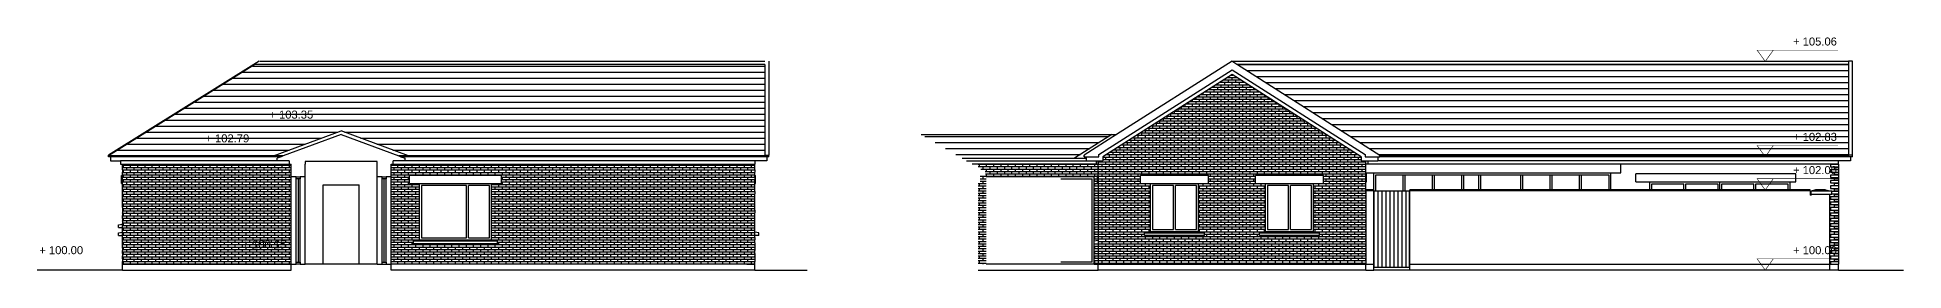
# Model space of a CAD drawing. Header units: inches. Extents: x -48459 to 205009, y 10398 to 54474.
# Drawn here: x 158360 to 205009, y 47811 to 53635 of the extents above; entities that cross this region are included whole.
import ezdxf

# ---------------------------------------------------------------- set-up
doc = ezdxf.new("R2010")
doc.units = ezdxf.units.IN
doc.header["$MEASUREMENT"] = 0
for name, color, linetype in [('AR-DIM', 8, 'Continuous'), ('AR-ELEV-4', 8, 'Continuous'), ('AR-ELEV-6', 8, 'Continuous'), ('AR-ELEV-6.5', 9, 'Continuous'), ('AR-GROUND LINE', 3, 'Continuous'), ('AR-HATCH PROPOSED', 9, 'Continuous'), ('AR-WALL-EXT', 4, 'Continuous'), ('PS-TITLEBLOCK', 5, 'Continuous'), ('PS_ELEVATION', 5, 'Continuous')]:
    doc.layers.add(name, color=color, linetype=linetype)
doc.layers.get('AR-DIM').off()
doc.styles.add('QSS', font='arial.ttf')
pattern_1 = [(0, (-195396.324, -73680.22), (0, 60.16752), []), (90, (-195396.32, -73680.22), (-90.24, 60.16752), [60.16752, -60.16752])]
pattern_2 = [(0, (-401313.39, -121491.554), (0, 60.16752), []), (90, (-401313.39, -121491.55), (-90.24, 60.16752), [60.16752, -60.16752])]

# ---------------------------------------------------------------- blocks, each defined once
blk = doc.blocks.new('A$C8dc59e6f')
at = {"layer": 'AR-ELEV-4'}
h = blk.add_hatch(dxfattribs=at)
h.set_pattern_fill('ANSI31', color=9, scale=1200, angle=135, style=0)
h.set_pattern_definition([(180, (-268306.39, -121491.55), (-1e-14, -150), [])])
h.paths.add_polyline_path([(23178, 5148), (7904, 5148), (11464, 2883), (11464, 2863), (23178, 2863), (23178, 2883)])
h.paths.add_polyline_path([(4768, 3398), (11, 3392), (1038, 2799), (3836, 2805)])
at = {"layer": 'AR-HATCH PROPOSED'}
h = blk.add_hatch(dxfattribs=at)
h.set_pattern_fill('AR-BRSTD', color=256, scale=22.56)
h.set_pattern_definition(pattern_2)
h.paths.add_polyline_path([(11114, 1992), (11114, 2013), (11114, 2213), (11114, 2413), (11114, 2443), (11114, 2660), (11114, 2743), (10998, 2743), (10998, 2843), (7771, 4897), (4543, 2843), (4543, 2743), (4428, 2743), (4428, 2660), (4428, 2373), (4428, 2173), (4428, 758), (4428, 673), (4428, 163), (11114, 163)])
h.paths.add_polyline_path([(9810, 958), (9960, 958), (9960, 943), (9960, 873), (8460, 873), (8460, 943), (8460, 958), (8610, 958), (8610, 973), (8610, 2173), (8360, 2173), (8360, 2373), (10060, 2373), (10060, 2173), (9810, 2173)], flags=16)
h.paths.add_polyline_path([(9760, 1023), (9235, 1023), (9235, 2123), (9760, 2123)], flags=0)
h.paths.add_polyline_path([(9185, 1023), (8660, 1023), (8660, 2123), (9185, 2123)], flags=0)
h.paths.add_polyline_path([(7182, 2173), (6932, 2173), (6932, 958), (7082, 958), (7082, 943), (7082, 873), (5582, 873), (5582, 943), (5582, 958), (5732, 958), (5732, 973), (5732, 2173), (5482, 2173), (5482, 2373), (7182, 2373)], flags=16)
h.paths.add_polyline_path([(6882, 1023), (6357, 1023), (6357, 2123), (6882, 2123)], flags=0)
h.paths.add_polyline_path([(6307, 1023), (5782, 1023), (5782, 2123), (6307, 2123)], flags=0)
h = blk.add_hatch(dxfattribs=at)
h.set_pattern_fill('AR-BRSTD', color=256, scale=22.56)
h.set_pattern_definition(pattern_2)
h.paths.add_polyline_path([(4328, 163), (4428, 163), (4428, 673), (4328, 673)], flags=17)
h.paths.add_polyline_path([(1428, 2574), (1605, 2471), (1605, 2398), (1478, 2398), (1478, 2200), (1428, 2200), (1428, 163), (1628, 163), (1628, 2343), (4328, 2343), (4328, 743), (4428, 758), (4428, 2173), (4408, 2173), (4408, 2373), (4428, 2373), (4428, 2660), (4378, 2660), (1428, 2660)])
at = {"layer": 'AR-ELEV-6'}
for p, q in [((7771, 5233), (4887, 3398)), ((7771, 5233), (7787, 5223)), ((7787, 5223), (7888, 5158)), ((7888, 5158), (7904, 5148)), ((7904, 5148), (11464, 2883)), ((4443, 2898), (7771, 5015)), ((7771, 4897), (4543, 2843)), ((7771, 5015), (11098, 2898)), ((10998, 2843), (7771, 4897)), ((4887, 3398), (4078, 2883)), ((4078, 2843), (4078, 2883)), ((4078, 2863), (4078, 2843)), ((4078, 2843), (4128, 2843)), ((4128, 2843), (4443, 2843)), ((4128, 2843), (4128, 2805)), ((4128, 2805), (4128, 2743)), ((4443, 2843), (4443, 2898)), ((4543, 2843), (4543, 2743)), ((10998, 2843), (10998, 2743)), ((11098, 2898), (11098, 2843)), ((11098, 2843), (11414, 2843)), ((11414, 2843), (11414, 2743)), ((11414, 2843), (11464, 2843)), ((11464, 2863), (11464, 2883)), ((11464, 2843), (11464, 2863)), ((4128, 2743), (4378, 2743)), ((4378, 2743), (4428, 2743)), ((4378, 2743), (4378, 2660)), ((4378, 2660), (4428, 2660)), ((4428, 2743), (4543, 2743)), ((4428, 2660), (4428, 2743)), ((4428, 2373), (4428, 2660)), ((4428, 2373), (4428, 2173)), ((7182, 2373), (5482, 2373)), ((5482, 2173), (5482, 2373)), ((7182, 2173), (7182, 2373)), ((10060, 2373), (8360, 2373)), ((8360, 2173), (8360, 2373)), ((10060, 2173), (10060, 2373)), ((10998, 2743), (11114, 2743)), ((11114, 2743), (11164, 2743)), ((11114, 2660), (11114, 2743)), ((11164, 2660), (11114, 2660)), ((11114, 2443), (11114, 2660)), ((11114, 2413), (11114, 2443)), ((11114, 2413), (11134, 2413)), ((11114, 2213), (11114, 2413)), ((11134, 2213), (11134, 2413)), ((11164, 2743), (11164, 2660)), ((11164, 2743), (11414, 2743)), ((4428, 2173), (4428, 758)), ((5482, 2173), (5732, 2173)), ((5732, 2173), (6932, 2173)), ((5732, 973), (5732, 2173)), ((5782, 2123), (5782, 1023)), ((6307, 2123), (5782, 2123)), ((6307, 1023), (6307, 2123)), ((6357, 1023), (6357, 2123)), ((6882, 2123), (6357, 2123)), ((6882, 1023), (6882, 2123)), ((6932, 2173), (7182, 2173)), ((6932, 973), (6932, 2173)), ((8360, 2173), (8610, 2173)), ((8610, 2173), (9810, 2173)), ((8610, 973), (8610, 2173)), ((8660, 2123), (8660, 1023)), ((9185, 2123), (8660, 2123)), ((9185, 1023), (9185, 2123)), ((9235, 1023), (9235, 2123)), ((9760, 2123), (9235, 2123)), ((9760, 1023), (9760, 2123)), ((9810, 2173), (10060, 2173)), ((9810, 973), (9810, 2173)), ((11114, 2213), (11134, 2213)), ((11114, 2013), (11114, 2213)), ((11314, 2013), (11114, 2013)), ((11114, 1992), (11114, 2013)), ((11314, 1992), (11114, 1992)), ((11114, 1992), (11114, 163)), ((11314, 1992), (11314, 2013)), ((11314, 163), (11314, 1992)), ((11324, 1992), (11364, 1992)), ((11324, 163), (11324, 1992)), ((11364, 1992), (11424, 1992)), ((11424, 88), (11424, 1992)), ((11424, 1992), (11524, 1992)), ((11524, 88), (11524, 1992)), ((11524, 1992), (11624, 1992)), ((11624, 88), (11624, 1992)), ((11624, 1992), (11724, 1992)), ((11724, 88), (11724, 1992)), ((11724, 1992), (11824, 1992)), ((11824, 88), (11824, 1992)), ((11824, 1992), (11924, 1992)), ((11924, 88), (11924, 1992)), ((11924, 1992), (12024, 1992)), ((12024, 88), (12024, 1992)), ((12024, 1992), (12049, 1992)), ((12049, 1992), (12099, 1992)), ((12099, 1992), (12124, 1992)), ((12124, 88), (12124, 1992)), ((12124, 1992), (12204, 1992)), ((12204, 213), (12204, 1992)), ((12214, 1992), (12214, 2013)), ((12783, 2013), (12214, 2013)), ((22223, 1992), (12214, 1992)), ((12214, 213), (12214, 1992)), ((12833, 2013), (12783, 2013)), ((13518, 2013), (12833, 2013)), ((13568, 2013), (13518, 2013)), ((13937, 2013), (13568, 2013)), ((13987, 2013), (13937, 2013)), ((14987, 2013), (13987, 2013)), ((15037, 2013), (14987, 2013)), ((15721, 2013), (15037, 2013)), ((15771, 2013), (15721, 2013)), ((16456, 2013), (15771, 2013)), ((16506, 2013), (16456, 2013)), ((17190, 2013), (16506, 2013)), ((17240, 2013), (17190, 2013)), ((18214, 2013), (17240, 2013)), ((18264, 2013), (18214, 2013)), ((19064, 2013), (18264, 2013)), ((19114, 2013), (19064, 2013)), ((19914, 2013), (19114, 2013)), ((19964, 2013), (19914, 2013)), ((20014, 2013), (19964, 2013)), ((20814, 2013), (20014, 2013)), ((20864, 2013), (20814, 2013)), ((21664, 2013), (20864, 2013)), ((21714, 2013), (21664, 2013)), ((22223, 2013), (21714, 2013)), ((22223, 1992), (22223, 2013)), ((22223, 1992), (22223, 1888)), ((22248, 1888), (22223, 1888)), ((22355, 2013), (22248, 1983)), ((22248, 1913), (22248, 1983)), ((22763, 1983), (22248, 1983)), ((22248, 1913), (22248, 1888)), ((22248, 1913), (22713, 1913)), ((22605, 2013), (22355, 2013)), ((22605, 2013), (22763, 1983)), ((22713, 1913), (22763, 1913)), ((22713, 163), (22713, 1913)), ((22763, 1913), (22763, 1983)), ((5582, 943), (5582, 958)), ((5582, 958), (5732, 958)), ((5582, 943), (7082, 943)), ((5582, 873), (5582, 943)), ((5732, 973), (6932, 973)), ((5732, 973), (5732, 958)), ((5782, 1023), (6307, 1023)), ((6357, 1023), (6882, 1023)), ((6932, 958), (6932, 973)), ((7082, 958), (6932, 958)), ((7082, 943), (7082, 958)), ((7082, 873), (7082, 943)), ((8460, 943), (8460, 958)), ((8460, 958), (8610, 958)), ((8460, 943), (9960, 943)), ((8460, 873), (8460, 943)), ((8610, 973), (9810, 973)), ((8610, 973), (8610, 958)), ((8660, 1023), (9185, 1023)), ((9235, 1023), (9760, 1023)), ((9810, 958), (9810, 973)), ((9960, 958), (9810, 958)), ((9960, 943), (9960, 958)), ((9960, 873), (9960, 943)), ((4428, 758), (4428, 673)), ((4428, 673), (4428, 163)), ((7082, 873), (5582, 873)), ((9960, 873), (8460, 873)), ((4428, 13), (4428, 163)), ((4428, 163), (11114, 163)), ((11114, 13), (11114, 163)), ((11114, 163), (11314, 163)), ((11314, 13), (11314, 163)), ((11324, 163), (11314, 163)), ((11324, 88), (11324, 163)), ((11324, 88), (11424, 88)), ((11424, 88), (11524, 88)), ((11524, 88), (11624, 88)), ((11624, 88), (11724, 88)), ((11724, 88), (11824, 88)), ((11824, 88), (11924, 88)), ((11924, 88), (12024, 88)), ((12024, 88), (12124, 88)), ((12124, 88), (12204, 88)), ((12214, 213), (12204, 213)), ((12204, 163), (12204, 213)), ((12214, 163), (12204, 163)), ((12204, 88), (12204, 163)), ((12214, 163), (12214, 213)), ((12214, 13), (12214, 163)), ((12214, 163), (22713, 163)), ((22713, 13), (22713, 163))]:
    blk.add_line(p, q, dxfattribs=at)
at = {"layer": 'AR-ELEV-6.5'}
for p, q in [((23178, 5223), (7787, 5223)), ((7888, 5158), (23178, 5158)), ((7904, 5148), (23178, 5148)), ((23178, 5233), (23178, 5223)), ((23278, 5233), (23178, 5233)), ((23178, 5223), (23178, 5158)), ((23178, 5158), (23178, 5148)), ((23178, 5148), (23178, 2883)), ((23278, 2883), (23278, 5233)), ((0, 3398), (4768, 3398)), ((4768, 3398), (3836, 2805)), ((4768, 3398), (4887, 3398)), ((1027, 2805), (3836, 2805)), ((3836, 2805), (4128, 2805)), ((23178, 2863), (11464, 2863)), ((23178, 2843), (11464, 2843)), ((23178, 2863), (23178, 2883)), ((23278, 2883), (23178, 2883)), ((23178, 2863), (23178, 2843)), ((23228, 2843), (23178, 2843)), ((23228, 2843), (23228, 2743)), ((23278, 2843), (23228, 2843)), ((23278, 2843), (23278, 2883)), ((1134, 2743), (4128, 2743)), ((4378, 2660), (1277, 2660)), ((4328, 2343), (1628, 2343)), ((4328, 743), (4328, 2343)), ((4408, 2173), (4408, 2373)), ((4428, 2373), (4408, 2373)), ((11114, 2443), (11314, 2443)), ((17490, 2660), (11164, 2660)), ((11314, 2443), (17240, 2443)), ((11314, 2013), (11314, 2443)), ((11364, 2393), (12049, 2393)), ((11364, 1992), (11364, 2393)), ((17490, 2743), (11414, 2743)), ((12049, 2393), (12099, 2393)), ((12049, 1992), (12049, 2393)), ((12099, 2393), (12783, 2393)), ((12099, 1992), (12099, 2393)), ((12783, 2393), (12833, 2393)), ((12783, 2013), (12783, 2393)), ((12833, 2393), (13518, 2393)), ((12833, 2013), (12833, 2393)), ((13518, 2393), (13568, 2393)), ((13518, 2013), (13518, 2393)), ((13568, 2393), (13937, 2393)), ((13568, 2013), (13568, 2393)), ((13937, 2393), (13987, 2393)), ((13937, 2013), (13937, 2393)), ((13987, 2393), (14987, 2393)), ((13987, 2013), (13987, 2393)), ((14987, 2393), (15037, 2393)), ((14987, 2013), (14987, 2393)), ((15037, 2393), (15721, 2393)), ((15037, 2013), (15037, 2393)), ((15721, 2393), (15771, 2393)), ((15721, 2013), (15721, 2393)), ((15771, 2393), (16456, 2393)), ((15771, 2013), (15771, 2393)), ((16456, 2393), (16506, 2393)), ((16456, 2013), (16456, 2393)), ((16506, 2393), (17190, 2393)), ((16506, 2013), (16506, 2393)), ((17190, 2393), (17190, 2013)), ((17240, 2443), (17490, 2443)), ((17240, 2013), (17240, 2443)), ((22928, 2743), (17490, 2743)), ((17490, 2443), (17490, 2660)), ((22928, 2660), (17490, 2660)), ((21864, 2413), (17864, 2413)), ((17864, 2213), (17864, 2413)), ((21864, 2213), (21864, 2413)), ((22728, 2653), (22728, 2593)), ((22928, 2653), (22728, 2653)), ((22728, 2593), (22928, 2593)), ((22928, 2518), (22728, 2518)), ((22728, 2518), (22728, 2458)), ((22728, 2458), (22928, 2458)), ((22728, 2383), (22728, 2323)), ((22928, 2383), (22728, 2383)), ((22828, 2585), (22928, 2585)), ((22828, 2525), (22828, 2585)), ((22928, 2525), (22828, 2525)), ((22828, 2450), (22928, 2450)), ((22828, 2390), (22828, 2450)), ((22928, 2390), (22828, 2390)), ((23228, 2743), (22928, 2743)), ((22928, 2660), (22928, 2743)), ((22928, 2660), (22928, 163)), ((3490, 2293), (4278, 2293)), ((4278, 213), (4278, 2293)), ((4428, 2173), (4408, 2173)), ((17864, 2213), (18214, 2213)), ((18214, 2013), (18214, 2213)), ((18214, 2213), (19964, 2213)), ((18264, 2163), (19064, 2163)), ((18264, 2013), (18264, 2163)), ((19064, 2013), (19064, 2163)), ((19114, 2163), (19914, 2163)), ((19114, 2013), (19114, 2163)), ((19914, 2163), (19914, 2013)), ((19964, 2013), (19964, 2213)), ((19964, 2213), (21714, 2213)), ((20014, 2163), (20814, 2163)), ((20014, 2013), (20014, 2163)), ((20814, 2013), (20814, 2163)), ((20864, 2163), (21664, 2163)), ((20864, 2013), (20864, 2163)), ((21664, 2163), (21664, 2013)), ((21714, 2213), (21714, 2013)), ((21714, 2213), (21864, 2213)), ((22728, 2323), (22928, 2323)), ((22728, 2248), (22728, 2188)), ((22928, 2248), (22728, 2248)), ((22728, 2188), (22928, 2188)), ((22728, 2113), (22728, 2053)), ((22928, 2113), (22728, 2113)), ((22728, 2053), (22928, 2053)), ((22928, 1978), (22763, 1978)), ((22763, 1918), (22928, 1918)), ((22828, 2315), (22928, 2315)), ((22828, 2255), (22828, 2315)), ((22928, 2255), (22828, 2255)), ((22828, 2180), (22928, 2180)), ((22828, 2120), (22828, 2180)), ((22928, 2120), (22828, 2120)), ((22828, 2045), (22928, 2045)), ((22828, 1985), (22828, 2045)), ((22928, 1985), (22828, 1985)), ((22828, 1850), (22828, 1910)), ((22828, 1910), (22928, 1910)), ((22928, 1843), (22728, 1843)), ((22728, 1843), (22728, 1783)), ((22728, 1783), (22928, 1783)), ((22928, 1708), (22728, 1708)), ((22728, 1708), (22728, 1648)), ((22728, 1648), (22928, 1648)), ((22928, 1573), (22728, 1573)), ((22728, 1573), (22728, 1513)), ((22728, 1513), (22928, 1513)), ((22928, 1438), (22728, 1438)), ((22728, 1438), (22728, 1378)), ((22928, 1850), (22828, 1850)), ((22828, 1775), (22928, 1775)), ((22828, 1715), (22828, 1775)), ((22928, 1715), (22828, 1715)), ((22828, 1580), (22828, 1640)), ((22828, 1640), (22928, 1640)), ((22928, 1580), (22828, 1580)), ((22828, 1445), (22828, 1505)), ((22828, 1505), (22928, 1505)), ((22928, 1445), (22828, 1445)), ((22728, 1378), (22928, 1378)), ((22928, 1303), (22728, 1303)), ((22728, 1303), (22728, 1243)), ((22728, 1243), (22928, 1243)), ((22928, 1168), (22728, 1168)), ((22728, 1168), (22728, 1108)), ((22728, 1108), (22928, 1108)), ((22728, 1033), (22728, 973)), ((22928, 1033), (22728, 1033)), ((22728, 973), (22928, 973)), ((22828, 1310), (22828, 1370)), ((22828, 1370), (22928, 1370)), ((22928, 1310), (22828, 1310)), ((22828, 1235), (22928, 1235)), ((22828, 1175), (22828, 1235)), ((22928, 1175), (22828, 1175)), ((22828, 1100), (22928, 1100)), ((22828, 1040), (22828, 1100)), ((22928, 1040), (22828, 1040)), ((22828, 965), (22928, 965)), ((22828, 905), (22828, 965)), ((4328, 743), (4428, 758)), ((4328, 673), (4328, 743)), ((4328, 673), (4428, 673)), ((4328, 163), (4328, 673)), ((22928, 898), (22728, 898)), ((22728, 898), (22728, 838)), ((22728, 838), (22928, 838)), ((22928, 763), (22728, 763)), ((22728, 763), (22728, 703)), ((22728, 703), (22928, 703)), ((22928, 628), (22728, 628)), ((22728, 628), (22728, 568)), ((22728, 568), (22928, 568)), ((22728, 493), (22728, 433)), ((22928, 493), (22728, 493)), ((22928, 905), (22828, 905)), ((22828, 830), (22928, 830)), ((22828, 770), (22828, 830)), ((22928, 770), (22828, 770)), ((22828, 695), (22928, 695)), ((22828, 635), (22828, 695)), ((22928, 635), (22828, 635)), ((22828, 560), (22928, 560)), ((22828, 500), (22828, 560)), ((22928, 500), (22828, 500)), ((4328, 163), (1628, 163)), ((4278, 213), (3490, 213)), ((4328, 163), (4428, 163)), ((22713, 163), (22928, 163)), ((22728, 433), (22928, 433)), ((22928, 358), (22728, 358)), ((22728, 358), (22728, 298)), ((22728, 298), (22928, 298)), ((22928, 223), (22728, 223)), ((22728, 223), (22728, 163)), ((22828, 365), (22828, 425)), ((22828, 425), (22928, 425)), ((22928, 365), (22828, 365)), ((22828, 230), (22828, 290)), ((22828, 290), (22928, 290)), ((22928, 230), (22828, 230)), ((22928, 13), (22928, 163))]:
    blk.add_line(p, q, dxfattribs=at)
at = {"layer": 'AR-GROUND LINE'}
for p, q in [((1428, 13), (4428, 13)), ((11114, 13), (4428, 13)), ((11114, 13), (11314, 13)), ((12214, 13), (11314, 13)), ((22713, 13), (12214, 13)), ((22928, 13), (22713, 13)), ((22928, 13), (24558, 13))]:
    blk.add_line(p, q, dxfattribs=at)
at = {"layer": 'PS-TITLEBLOCK', "linetype": 'Continuous', "const_width": 15}
for points in [[(21300, 5504), (22913, 5504), (20896, 5504), (21098, 5223), (21300, 5504)], [(21300, 3124), (22913, 3124), (20896, 3124), (21098, 2843), (21300, 3124)], [(21300, 2294), (22913, 2294), (20896, 2294), (21098, 2013), (21300, 2294)], [(21300, 294), (22913, 294), (20896, 294), (21098, 13), (21300, 294)]]:
    blk.add_lwpolyline(points, dxfattribs=at)
at = {"layer": 'PS_ELEVATION', "color": 0, "char_height": 200, "width": 1997.1, "attachment_point": 3, "style": 'QSS'}
for s, insert in [('+ 105.06', (22889, 5820, 41)), ('+ 102.83', (22889, 3440, 41)), ('+ 102.00', (22889, 2610, 41)), ('+ 100.00', (22889, 610, 41))]:
    blk.add_mtext(s, dxfattribs=dict(at, insert=insert))

msp = doc.modelspace()

# ---------------------------------------------------------------- hatches: boundary and pattern name
at = {"layer": 'AR-ELEV-4'}
h = msp.add_hatch(dxfattribs=at)
h.set_pattern_fill('ANSI31', color=9, scale=1200, angle=135, style=0)
h.set_pattern_definition([(180, (-190396.32, -73680.22), (-1e-14, -150), [])])
h.paths.add_polyline_path([(176544.1, 50674.2), (176544.1, 50694.2), (176544.1, 52959.8), (163798.6, 52959.8), (160137.6, 50674.2), (164261, 50674.2), (165951, 51300.7), (167640.9, 50674.2)])
at = {"layer": 'AR-HATCH PROPOSED'}
h = msp.add_hatch(dxfattribs=at)
h.set_pattern_fill('AR-BRSTD', color=256, scale=22.56)
h.set_pattern_definition(pattern_1)
h.paths.add_polyline_path([(164701, 50471.7), (160487.6, 50471.7), (160487.6, 47974.2), (164701, 47974.2)])
h = msp.add_hatch(dxfattribs=at)
h.set_pattern_fill('AR-BRSTD', color=256, scale=22.56)
h.set_pattern_definition(pattern_1)
h.paths.add_polyline_path([(176094.1, 47974.2), (176294.1, 47974.2), (176294.1, 48034.2), (176294.1, 48041.7), (176294.1, 48101.7), (176294.1, 48109.2), (176294.1, 48169.2), (176294.1, 48176.7), (176294.1, 48236.7), (176294.1, 48244.2), (176294.1, 48304.2), (176294.1, 48311.7), (176294.1, 48371.7), (176294.1, 48379.2), (176294.1, 48439.2), (176294.1, 48446.7), (176294.1, 48506.7), (176294.1, 48514.2), (176294.1, 48574.2), (176294.1, 48581.7), (176294.1, 48641.7), (176294.1, 48649.2), (176294.1, 48684.2), (176294.1, 48709.2), (176294.1, 48716.7), (176294.1, 48769.2), (176294.1, 48776.7), (176294.1, 48784.2), (176294.1, 48844.2), (176294.1, 48851.7), (176294.1, 48911.7), (176294.1, 48919.2), (176294.1, 48979.2), (176294.1, 48986.7), (176294.1, 49046.7), (176294.1, 49054.2), (176294.1, 49114.2), (176294.1, 49121.7), (176294.1, 49181.7), (176294.1, 49189.2), (176294.1, 49249.2), (176294.1, 49256.7), (176294.1, 49316.7), (176294.1, 49324.2), (176294.1, 49384.2), (176294.1, 49391.7), (176294.1, 49451.7), (176294.1, 49459.2), (176294.1, 49519.2), (176294.1, 49526.7), (176294.1, 49586.7), (176294.1, 49594.2), (176294.1, 49654.2), (176294.1, 49661.7), (176294.1, 49721.7), (176294.1, 49729.2), (176294.1, 49789.2), (176294.1, 49796.7), (176294.1, 49856.7), (176294.1, 49864.2), (176294.1, 49924.2), (176294.1, 49931.7), (176294.1, 49984.2), (176294.1, 49991.7), (176294.1, 49999.2), (176294.1, 50059.2), (176294.1, 50066.7), (176294.1, 50126.7), (176294.1, 50134.2), (176294.1, 50184.2), (176294.1, 50194.2), (176294.1, 50201.7), (176294.1, 50261.7), (176294.1, 50269.2), (176294.1, 50329.2), (176294.1, 50336.7), (176294.1, 50396.7), (176294.1, 50404.2), (176294.1, 50471.7), (167251, 50471.7), (167201, 50471.7), (167201, 50154.2), (167201, 47974.2)])
h.paths.add_polyline_path([(167763.5, 48484.2), (169863.5, 48484.2), (169863.5, 48569.2), (169713.5, 48569.2), (169713.5, 49984.2), (169963.5, 49984.2), (169963.5, 50184.2), (167663.5, 50184.2), (167663.5, 49984.2), (167913.5, 49984.2), (167913.5, 48584.2), (167913.5, 48569.2), (167763.5, 48569.2)], flags=16)
h.paths.add_polyline_path([(169663.5, 48634.2), (169138.5, 48634.2), (169138.5, 49934.2), (169663.5, 49934.2)], flags=0)
h.paths.add_polyline_path([(169088.5, 48634.2), (167963.5, 48634.2), (167963.5, 49934.2), (169088.5, 49934.2)], flags=0)

# ---------------------------------------------------------------- linework, layer by layer
at = {"layer": 'AR-ELEV-6'}
for p, q in [((163901.8, 53044.2), (160137.6, 50694.2)), ((163798.6, 52959.8), (160137.6, 50674.2)), ((163798.6, 52969.8), (176544.1, 52969.8)), ((176544.1, 52959.8), (163798.6, 52959.8)), ((176544.1, 53034.2), (163917.8, 53034.2)), ((176544.1, 52959.8), (176544.1, 50694.2)), ((176644.1, 53044.2), (176644.1, 50694.2)), ((164261, 50674.2), (165951, 51300.7)), ((167640.9, 50674.2), (165951, 51300.7)), ((160137.6, 50674.2), (160137.6, 50694.2)), ((160137.6, 50654.2), (160137.6, 50674.2)), ((164261, 50674.2), (160137.6, 50674.2)), ((160187.6, 50654.2), (160137.6, 50654.2)), ((160187.6, 50654.2), (160187.6, 50554.2)), ((164261, 50654.2), (160187.6, 50654.2)), ((160187.6, 50554.2), (160437.6, 50554.2)), ((160437.6, 50554.2), (160437.6, 50471.7)), ((164351, 50554.2), (160437.6, 50554.2)), ((160437.6, 50471.7), (160487.6, 50471.7)), ((160487.6, 50464.2), (160487.6, 50471.7)), ((160487.6, 50471.7), (164651, 50471.7)), ((160487.6, 50404.2), (160487.6, 50464.2)), ((160487.6, 50396.7), (160487.6, 50404.2)), ((160487.6, 50336.7), (160487.6, 50396.7)), ((164507.9, 50674.2), (164261, 50674.2)), ((164261, 50674.2), (164261, 50654.2)), ((164453.9, 50654.2), (164261, 50654.2)), ((167251, 50471.7), (176294.1, 50471.7)), ((167640.9, 50674.2), (167394.1, 50674.2)), ((167640.9, 50654.2), (167448, 50654.2)), ((176294.1, 50554.2), (167551, 50554.2)), ((176544.1, 50674.2), (167640.9, 50674.2)), ((167640.9, 50674.2), (167640.9, 50654.2)), ((176544.1, 50654.2), (167640.9, 50654.2)), ((176594.1, 50554.2), (176294.1, 50554.2)), ((176294.1, 50554.2), (176294.1, 50471.7)), ((176294.1, 50464.2), (176294.1, 50471.7)), ((176294.1, 50404.2), (176294.1, 50464.2)), ((176294.1, 50396.7), (176294.1, 50404.2)), ((176294.1, 50336.7), (176294.1, 50396.7)), ((176544.1, 50674.2), (176544.1, 50694.2)), ((176544.1, 50694.2), (176644.1, 50694.2)), ((176544.1, 50674.2), (176544.1, 50654.2)), ((176594.1, 50654.2), (176544.1, 50654.2)), ((176644.1, 50654.2), (176594.1, 50654.2)), ((176594.1, 50654.2), (176594.1, 50554.2)), ((176644.1, 50654.2), (176644.1, 50694.2)), ((160487.6, 50329.2), (160487.6, 50336.7)), ((160487.6, 50329.2), (160487.6, 50269.2)), ((160487.6, 50261.7), (160487.6, 50269.2)), ((160487.6, 50201.7), (160487.6, 50261.7)), ((160487.6, 50194.2), (160487.6, 50201.7)), ((160487.6, 50184.2), (160487.6, 50194.2)), ((160487.6, 50134.2), (160487.6, 50184.2)), ((160487.6, 50126.7), (160487.6, 50134.2)), ((160487.6, 50066.7), (160487.6, 50126.7)), ((160487.6, 50059.2), (160487.6, 50066.7)), ((160487.6, 49999.2), (160487.6, 50059.2)), ((160487.6, 49991.7), (160487.6, 49999.2)), ((160487.6, 49984.2), (160487.6, 49991.7)), ((160487.6, 49931.7), (160487.6, 49984.2)), ((160487.6, 49931.7), (160487.6, 49924.2)), ((160487.6, 49864.2), (160487.6, 49924.2)), ((164701, 47974.2), (164701, 50154.2)), ((164826, 48024.2), (164826, 50104.2)), ((164926, 48024.2), (164926, 50104.2)), ((165051, 47974.2), (165051, 50154.2)), ((166851, 47974.2), (166851, 50154.2)), ((166976, 48024.2), (166976, 50104.2)), ((167076, 48024.2), (167076, 50104.2)), ((167201, 47974.2), (167201, 50154.2)), ((169963.5, 50184.2), (167663.5, 50184.2)), ((167663.5, 49984.2), (167663.5, 50184.2)), ((167663.5, 49984.2), (167913.5, 49984.2)), ((167913.5, 49984.2), (169713.5, 49984.2)), ((167913.5, 48584.2), (167913.5, 49984.2)), ((167963.5, 49934.2), (167963.5, 48634.2)), ((169088.5, 49934.2), (167963.5, 49934.2)), ((169088.5, 48634.2), (169088.5, 49934.2)), ((169138.5, 48634.2), (169138.5, 49934.2)), ((169663.5, 49934.2), (169138.5, 49934.2)), ((169663.5, 48634.2), (169663.5, 49934.2)), ((169713.5, 49984.2), (169963.5, 49984.2)), ((169713.5, 48584.2), (169713.5, 49984.2)), ((169963.5, 49984.2), (169963.5, 50184.2)), ((176294.1, 50329.2), (176294.1, 50336.7)), ((176294.1, 50329.2), (176294.1, 50269.2)), ((176294.1, 50261.7), (176294.1, 50269.2)), ((176294.1, 50201.7), (176294.1, 50261.7)), ((176294.1, 50194.2), (176294.1, 50201.7)), ((176294.1, 50184.2), (176294.1, 50194.2)), ((176294.1, 50134.2), (176294.1, 50184.2)), ((176294.1, 50126.7), (176294.1, 50134.2)), ((176294.1, 50126.7), (176294.1, 50066.7)), ((176294.1, 50059.2), (176294.1, 50066.7)), ((176294.1, 49999.2), (176294.1, 50059.2)), ((176294.1, 49991.7), (176294.1, 49999.2)), ((176294.1, 49984.2), (176294.1, 49991.7)), ((176294.1, 49931.7), (176294.1, 49984.2)), ((176294.1, 49924.2), (176294.1, 49931.7)), ((176294.1, 49864.2), (176294.1, 49924.2)), ((160487.6, 49856.7), (160487.6, 49864.2)), ((160487.6, 49796.7), (160487.6, 49856.7)), ((160487.6, 49789.2), (160487.6, 49796.7)), ((160487.6, 49729.2), (160487.6, 49789.2)), ((160487.6, 49721.7), (160487.6, 49729.2)), ((160487.6, 49661.7), (160487.6, 49721.7)), ((160487.6, 49654.2), (160487.6, 49661.7)), ((160487.6, 49594.2), (160487.6, 49654.2)), ((160487.6, 49586.7), (160487.6, 49594.2)), ((160487.6, 49526.7), (160487.6, 49586.7)), ((160487.6, 49519.2), (160487.6, 49526.7)), ((160487.6, 49459.2), (160487.6, 49519.2)), ((160487.6, 49451.7), (160487.6, 49459.2)), ((160487.6, 49391.7), (160487.6, 49451.7)), ((176294.1, 49856.7), (176294.1, 49864.2)), ((176294.1, 49796.7), (176294.1, 49856.7)), ((176294.1, 49789.2), (176294.1, 49796.7)), ((176294.1, 49789.2), (176294.1, 49729.2)), ((176294.1, 49721.7), (176294.1, 49729.2)), ((176294.1, 49661.7), (176294.1, 49721.7)), ((176294.1, 49654.2), (176294.1, 49661.7)), ((176294.1, 49594.2), (176294.1, 49654.2)), ((176294.1, 49586.7), (176294.1, 49594.2)), ((176294.1, 49526.7), (176294.1, 49586.7)), ((176294.1, 49519.2), (176294.1, 49526.7)), ((176294.1, 49459.2), (176294.1, 49519.2)), ((176294.1, 49451.7), (176294.1, 49459.2)), ((176294.1, 49391.7), (176294.1, 49451.7)), ((160487.6, 49384.2), (160487.6, 49391.7)), ((160487.6, 49384.2), (160487.6, 49324.2)), ((160487.6, 49316.7), (160487.6, 49324.2)), ((160487.6, 49316.7), (160487.6, 49256.7)), ((160487.6, 49249.2), (160487.6, 49256.7)), ((160487.6, 49249.2), (160487.6, 49189.2)), ((160487.6, 49181.7), (160487.6, 49189.2)), ((160487.6, 49121.7), (160487.6, 49181.7)), ((160487.6, 49114.2), (160487.6, 49121.7)), ((160487.6, 49114.2), (160487.6, 49054.2)), ((160487.6, 49046.7), (160487.6, 49054.2)), ((160487.6, 49046.7), (160487.6, 48986.7)), ((160487.6, 48979.2), (160487.6, 48986.7)), ((176294.1, 49384.2), (176294.1, 49391.7)), ((176294.1, 49324.2), (176294.1, 49384.2)), ((176294.1, 49316.7), (176294.1, 49324.2)), ((176294.1, 49316.7), (176294.1, 49256.7)), ((176294.1, 49249.2), (176294.1, 49256.7)), ((176294.1, 49189.2), (176294.1, 49249.2)), ((176294.1, 49181.7), (176294.1, 49189.2)), ((176294.1, 49121.7), (176294.1, 49181.7)), ((176294.1, 49114.2), (176294.1, 49121.7)), ((176294.1, 49054.2), (176294.1, 49114.2)), ((176294.1, 49046.7), (176294.1, 49054.2)), ((176294.1, 48986.7), (176294.1, 49046.7)), ((176294.1, 48979.2), (176294.1, 48986.7)), ((160487.6, 48969.2), (160487.6, 48979.2)), ((160487.6, 48919.2), (160487.6, 48969.2)), ((160487.6, 48911.7), (160487.6, 48919.2)), ((160487.6, 48884.2), (160487.6, 48911.7)), ((160487.6, 48851.7), (160487.6, 48884.2)), ((160487.6, 48844.2), (160487.6, 48851.7)), ((160487.6, 48784.2), (160487.6, 48844.2)), ((160487.6, 48776.7), (160487.6, 48784.2)), ((160487.6, 48776.7), (160487.6, 48769.2)), ((160487.6, 48716.7), (160487.6, 48769.2)), ((160487.6, 48709.2), (160487.6, 48716.7)), ((160487.6, 48684.2), (160487.6, 48709.2)), ((160487.6, 48649.2), (160487.6, 48684.2)), ((160487.6, 48641.7), (160487.6, 48649.2)), ((160487.6, 48581.7), (160487.6, 48641.7)), ((160487.6, 48574.2), (160487.6, 48581.7)), ((160487.6, 48514.2), (160487.6, 48574.2)), ((167763.5, 48554.2), (167763.5, 48569.2)), ((167763.5, 48569.2), (167913.5, 48569.2)), ((167763.5, 48554.2), (169863.5, 48554.2)), ((167763.5, 48484.2), (167763.5, 48554.2)), ((167913.5, 48584.2), (169713.5, 48584.2)), ((167913.5, 48569.2), (167913.5, 48584.2)), ((167963.5, 48634.2), (169088.5, 48634.2)), ((169138.5, 48634.2), (169663.5, 48634.2)), ((169713.5, 48569.2), (169713.5, 48584.2)), ((169863.5, 48569.2), (169713.5, 48569.2)), ((169863.5, 48554.2), (169863.5, 48569.2)), ((169863.5, 48484.2), (169863.5, 48554.2)), ((176294.1, 48919.2), (176294.1, 48979.2)), ((176294.1, 48911.7), (176294.1, 48919.2)), ((176294.1, 48851.7), (176294.1, 48911.7)), ((176294.1, 48844.2), (176294.1, 48851.7)), ((176294.1, 48784.2), (176294.1, 48844.2)), ((176294.1, 48776.7), (176294.1, 48784.2)), ((176294.1, 48769.2), (176294.1, 48776.7)), ((176294.1, 48716.7), (176294.1, 48769.2)), ((176294.1, 48709.2), (176294.1, 48716.7)), ((176294.1, 48684.2), (176294.1, 48709.2)), ((176294.1, 48649.2), (176294.1, 48684.2)), ((176294.1, 48641.7), (176294.1, 48649.2)), ((176294.1, 48641.7), (176294.1, 48581.7)), ((176294.1, 48574.2), (176294.1, 48581.7)), ((176294.1, 48514.2), (176294.1, 48574.2)), ((160487.6, 48506.7), (160487.6, 48514.2)), ((160487.6, 48446.7), (160487.6, 48506.7)), ((160487.6, 48439.2), (160487.6, 48446.7)), ((160487.6, 48379.2), (160487.6, 48439.2)), ((160487.6, 48371.7), (160487.6, 48379.2)), ((160487.6, 48371.7), (160487.6, 48311.7)), ((160487.6, 48304.2), (160487.6, 48311.7)), ((160487.6, 48244.2), (160487.6, 48304.2)), ((160487.6, 48236.7), (160487.6, 48244.2)), ((160487.6, 48236.7), (160487.6, 48176.7)), ((160487.6, 48169.2), (160487.6, 48176.7)), ((160487.6, 48109.2), (160487.6, 48169.2)), ((160487.6, 48101.7), (160487.6, 48109.2)), ((160487.6, 48101.7), (160487.6, 48041.7)), ((169863.5, 48484.2), (167763.5, 48484.2)), ((176294.1, 48506.7), (176294.1, 48514.2)), ((176294.1, 48506.7), (176294.1, 48446.7)), ((176294.1, 48439.2), (176294.1, 48446.7)), ((176294.1, 48439.2), (176294.1, 48379.2)), ((176294.1, 48371.7), (176294.1, 48379.2)), ((176294.1, 48371.7), (176294.1, 48311.7)), ((176294.1, 48304.2), (176294.1, 48311.7)), ((176294.1, 48244.2), (176294.1, 48304.2)), ((176294.1, 48236.7), (176294.1, 48244.2)), ((176294.1, 48236.7), (176294.1, 48176.7)), ((176294.1, 48169.2), (176294.1, 48176.7)), ((176294.1, 48169.2), (176294.1, 48109.2)), ((176294.1, 48101.7), (176294.1, 48109.2)), ((176294.1, 48101.7), (176294.1, 48041.7)), ((160487.6, 48034.2), (160487.6, 48041.7)), ((160487.6, 47974.2), (160487.6, 48034.2)), ((160487.6, 47824.2), (160487.6, 47974.2)), ((160487.6, 47974.2), (160687.6, 47974.2)), ((160687.6, 47974.2), (164701, 47974.2)), ((176094.1, 47974.2), (176294.1, 47974.2)), ((176294.1, 48034.2), (176294.1, 48041.7)), ((176294.1, 47974.2), (176294.1, 48034.2)), ((176294.1, 47824.2), (176294.1, 47974.2))]:
    msp.add_line(p, q, dxfattribs=at)
at = {"layer": 'AR-ELEV-6.5'}
for p, q in [((160467.6, 49984.2), (160467.6, 50184.2)), ((160467.6, 50184.2), (160487.6, 50184.2)), ((160467.6, 49984.2), (160487.6, 49984.2)), ((165501, 47974.2), (165501, 49954.2)), ((165501, 49954.2), (166401, 49954.2)), ((166401, 47974.2), (166401, 49954.2)), ((176294.1, 50184.2), (176314.1, 50184.2)), ((176294.1, 49984.2), (176314.1, 49984.2)), ((176314.1, 49984.2), (176314.1, 50184.2)), ((160387.6, 48954.2), (160487.6, 48969.2)), ((160387.6, 48884.2), (160387.6, 48954.2)), ((160387.6, 48884.2), (160487.6, 48884.2)), ((160387.6, 48754.2), (160487.6, 48769.2)), ((160387.6, 48684.2), (160387.6, 48754.2)), ((160387.6, 48684.2), (160487.6, 48684.2)), ((176394.1, 48754.2), (176294.1, 48769.2)), ((176394.1, 48684.2), (176294.1, 48684.2)), ((176394.1, 48684.2), (176394.1, 48754.2))]:
    msp.add_line(p, q, dxfattribs=at)
at = {"layer": 'AR-GROUND LINE'}
for p, q in [((160487.6, 47824.2), (158359.9, 47824.2)), ((160487.6, 47824.2), (164701, 47824.2)), ((164701, 47824.2), (164701, 47974.2)), ((164701, 47974.2), (164826, 47974.2)), ((164926, 47974.2), (165051, 47974.2)), ((165501, 47974.2), (165051, 47974.2)), ((166401, 47974.2), (165501, 47974.2)), ((166851, 47974.2), (166401, 47974.2)), ((166851, 47974.2), (166976, 47974.2)), ((167076, 47974.2), (167201, 47974.2)), ((167201, 47824.2), (167201, 47974.2)), ((176294.1, 47824.2), (167201, 47824.2)), ((176294.1, 47824.2), (177601, 47824.2))]:
    msp.add_line(p, q, dxfattribs=at)
at = {"layer": 'AR-WALL-EXT'}
for p, q in [((165951, 51209.2), (164507.9, 50674.2)), ((165951, 51209.2), (167394.1, 50674.2)), ((164453.9, 50654.2), (164351, 50616)), ((164351, 50554.2), (164351, 50616)), ((164651, 50554.2), (164351, 50554.2)), ((164507.9, 50674.2), (164453.9, 50654.2)), ((164651, 50554.2), (164651, 50471.7)), ((164651, 50471.7), (164701, 50471.7)), ((164701, 50154.2), (164701, 50471.7)), ((166851, 50537), (165051, 50537)), ((165051, 50537), (165051, 50471.7)), ((165051, 50154.2), (165051, 50471.7)), ((166851, 50471.7), (166851, 50537)), ((166851, 50154.2), (166851, 50471.7)), ((167201, 50471.7), (167251, 50471.7)), ((167201, 50154.2), (167201, 50471.7)), ((167551, 50554.2), (167251, 50554.2)), ((167251, 50471.7), (167251, 50554.2)), ((167394.1, 50674.2), (167448, 50654.2)), ((167448, 50654.2), (167551, 50616)), ((167551, 50554.2), (167551, 50616)), ((164826, 50154.2), (164701, 50154.2)), ((164826, 50154.2), (164926, 50154.2)), ((164826, 50104.2), (164826, 50154.2)), ((164926, 50104.2), (164826, 50104.2)), ((164876, 50104.2), (164876, 48024.2)), ((164926, 50154.2), (164926, 50104.2)), ((165051, 50154.2), (164926, 50154.2)), ((166976, 50154.2), (166851, 50154.2)), ((166976, 50104.2), (166976, 50154.2)), ((166976, 50154.2), (167066, 50154.2)), ((167076, 50104.2), (166976, 50104.2)), ((167026, 48024.2), (167026, 50104.2)), ((167066, 50154.2), (167076, 50154.2)), ((167076, 50154.2), (167076, 50104.2)), ((167201, 50154.2), (167076, 50154.2)), ((164826, 47974.2), (164826, 48024.2)), ((164826, 48024.2), (164926, 48024.2)), ((164926, 47974.2), (164826, 47974.2)), ((164926, 48024.2), (164926, 47974.2)), ((166976, 47974.2), (166976, 48024.2)), ((166976, 48024.2), (167076, 48024.2)), ((166976, 47974.2), (167076, 47974.2)), ((167076, 48024.2), (167076, 47974.2))]:
    msp.add_line(p, q, dxfattribs=at)

# ---------------------------------------------------------------- block references
at = {"layer": 'AR-DIM'}
msp.add_blockref('A$C8dc59e6f', (180450.7, 47811.3), dxfattribs=at)

# ---------------------------------------------------------------- texts
at = {"layer": 'PS_ELEVATION', "color": 0, "char_height": 200, "width": 1997.101, "attachment_point": 1, "style": 'QSS'}
for s, insert in [('+ 103.35', (164160.6, 51806.7, 41)), ('+ 102.79', (162560.6, 51213.5, 41)), ('+ 100.15', (163485.6, 48571.7, 41)), ('+ 100.00', (158409, 48421.7, 41))]:
    msp.add_mtext(s, dxfattribs=dict(at, insert=insert))

doc.saveas('drawing.dxf')
